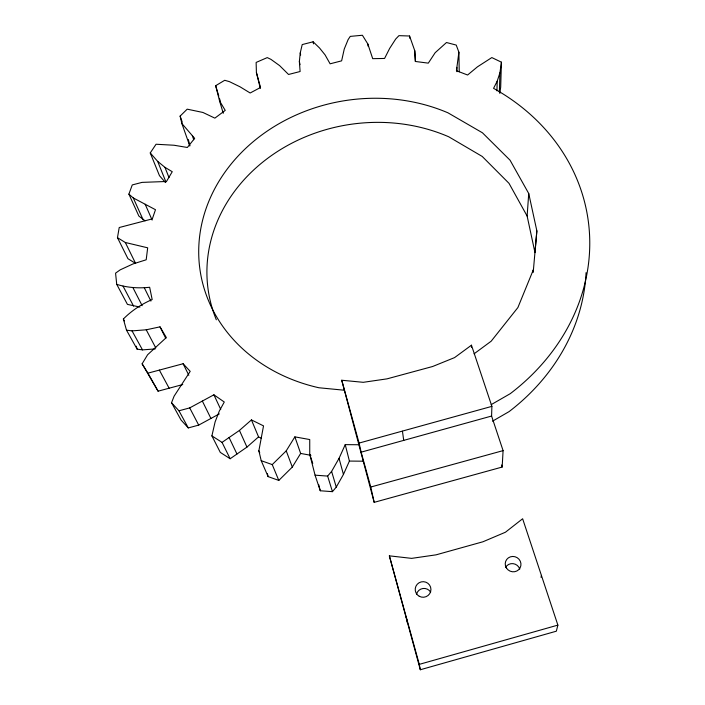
<?xml version="1.0" encoding="UTF-8"?>
<svg xmlns="http://www.w3.org/2000/svg" width="705" height="705" viewBox="0 0 705 705"><rect width="100%" height="100%" fill="white"/><g stroke="black" fill="none" stroke-linecap="round" stroke-linejoin="round"><path stroke-width="1.06" d="M496.946 90.848L497.192 81.207L499.933 72.791L501.431 62.19L491.826 57.572L477.452 66.834L467.591 75.012L456.443 70.729L458.893 52.188L456.232 45.076L446.485 42.52L435.161 52.708L428.305 63.142L415.289 61.458L414.76 50.698L409.561 36.008L398.942 35.655L395.708 39.022L389.654 48.425L384.577 58.453L372.707 58.656L367.834 43.992L362.405 35.25L350.262 36.387L348.111 39.612L344.26 49.024L341.625 60.85L330.107 63.811L325.075 54.884L319.515 47.975L313.126 41.789L302.216 44.574L300.242 52.91L299.369 61.467L300.11 71.513L288.548 74.474L279.585 65.591L270.923 59.352L267.248 57.607L256.126 62.437L256.409 72.544L260.348 88.425M499.378 92.179L499.933 72.791M501.431 62.19L500.691 87.147L499.81 93.395M491.588 416.047L491.887 406.353L471.46 345.194L454.558 357.611L432.606 366.512L387.01 378.858L363.251 382.313L341.74 380.242L374.179 502.348L502.163 467.054L503.088 450.627L491.588 416.047L361.145 452.169L370.76 487.023L374.179 502.348M528.732 193.514L536.858 230.861L534.98 252.619L527.128 216.038L528.732 193.514L510.041 160.176L482.449 132.796L447.975 112.826A169.685 146.464 -8.7 0 0 211.632 194.95A169.685 146.464 -8.7 0 0 318.924 387.759L344.049 390.2M533.156 271.892L533.332 269.804L517.884 307.565L491.173 341.202L474.077 353.813M533.218 272.2L536.858 230.861M117.462 237.673L125.323 242.494L135.607 263.423L127.949 258.7L117.462 237.673L119.215 227.53L152.333 218.876L155.488 209.711L133.263 197.938L128.892 194.148L132.258 184.93L142.04 182.383L166.477 181.485L172.249 171.712L164.952 167.332L157.682 161.392L150.253 152.95L156.052 144.243L174.012 145.239L187.363 147.477L194.65 138.347L181.872 123.534L180.119 116.096L187.186 109.16L202.925 112.465L214.866 118.14L225.23 110.385L219.546 100.868L215.677 85.702L224.71 80.291L229.433 81.639L240.052 86.821L250.16 92.998L260.524 87.473L256.409 72.544M541.052 577.342L541.396 575.377M359.101 444.749L345.23 444.635L349.407 461.07L343.45 474.421L336.267 487.102L332.443 491.667L320.273 490.759L315.064 475.17L309.751 454.328L309.733 439.55L294.875 436.862L300.647 453.438L292.311 467.062L278.801 480.422L268.103 476.606L261.202 460.682L258.867 450.768L263.529 425.882L251.447 419.916L239.444 430.42L222.049 442.379L211.897 435.875L215.104 421.916L219.317 411.059L224.278 402.017L213.906 394.8L189.707 407.895L178.955 410.795L171.535 402.74L174.1 396.184L190.2 371.359L183.115 363.736L147.935 373.156L142.128 363.824L147.609 354.747L166.327 337.554L160.009 326.847L146.235 329.799L132.038 330.883L126.495 330.151L123.357 319.012C131.562 310.711 141.458 304.146 152.174 299.546L149.654 287.27C138.638 288.486 127.332 287.702 116.73 284.362L115.567 273.152L120.194 269.848L133.051 263.917L146.191 259.793L147.68 247.816L125.323 242.494M557.875 625.115L556.342 631.195L420.312 669.75L389.354 555.84L411.614 558.369L436.087 554.835L482.943 541.775L505.432 532.231L522.634 518.757L557.875 625.115L419.281 664.366L420.312 669.75M315.064 475.17L327.64 476.087L331.606 471.398L339.043 458.356L345.23 444.635M497.192 81.207L493.562 88.345A221.449 191.399 -8.6 0 1 510.217 393.698L491.191 404.635M261.202 460.682L272.245 464.595L286.23 450.856L294.875 436.862M211.897 435.875L220.295 452.399L230.147 458.743L246.953 447.111L258.55 436.888L261.485 438.351M492.504 421.185L509.08 411.614A214.805 187.31 -8.6 0 0 586.066 272.641M171.535 402.74L181.07 420.057L188.288 427.926L198.695 425.106L219.317 413.888M361.145 452.169L359.083 443.075L491.887 406.353M370.76 487.023L503.088 450.627M142.128 363.824L158.087 391.178L182.745 384.551M126.495 330.151L137.114 349.16L142.498 349.883L155.206 348.922M349.407 461.07L362.837 461.193M116.73 284.362L127.438 304.384L139.969 307.089M300.647 453.438L310.931 455.324M128.892 194.148L138.876 216.065L145.071 220.815M165.411 182.48L159.48 175.695L150.253 152.95M147.935 373.156L158.087 391.178M527.128 216.038L509.01 183.335L482.22 156.448L448.741 136.788A164.609 143.362 -8.6 0 0 264.172 160.987A164.609 143.362 -8.6 0 0 216.329 319.797M123.357 319.012L124.424 320.942M132.038 330.883L142.498 349.883M178.955 410.795L188.288 427.926M159.356 370.099L169.138 388.208M123.04 286.107L133.58 306.102M146.235 329.799L155.761 347.891M189.707 407.895L198.695 425.106M132.91 287.614L142.181 305.688M160.009 326.847L165.772 338.321M144.305 287.772L150.914 301.097M183.115 363.736L188.825 375.289M222.049 442.379L230.147 458.743M202.353 401.057L210.927 418.453M229.099 437.532L236.959 454.029M213.906 394.8L220.744 409.438M133.263 197.938L143.133 219.784M239.444 430.42L246.953 447.111M145.177 204.247L152.13 220.057M258.867 450.768L259.74 452.795M251.447 419.916L258.55 436.888M272.245 464.595L278.801 480.422M157.682 161.392L165.948 182.022M164.952 167.332L168.98 177.554M286.23 450.856L292.311 467.062M181.872 123.534L189.751 145.856M180.119 116.096L182.278 122.221M192.35 135.677L193.743 139.705M501.484 465L502.163 467.054M309.751 454.328L312.747 463.405M327.64 476.087L332.443 491.667M219.546 100.868L223.265 113.285M331.606 471.398L336.267 487.102M215.677 85.702L218.797 96.162M219.422 98.259L220.357 101.397M136.276 346.19L137.114 349.16M341.74 380.242L359.083 443.075M389.354 555.84L419.281 664.366M339.043 458.356L343.45 474.421M318.713 484.67L320.273 490.759M188.376 139.564L189.856 145.82M267.415 473.707L268.103 476.606M406.195 616.937L407.455 623.088M299.369 61.467L300.004 64.675M300.242 52.91L300.656 55.06M313.126 41.789L313.496 43.869M402.449 431.231L403.736 440.519M367.834 43.992L368.089 46.169M409.561 36.008L409.72 38.202M414.76 50.698L415.483 61.564M456.884 67.389L456.972 71.698M458.893 52.188L459.237 71.795M471.46 345.194L471.469 347.292M416.54 594.165A7.72 7.667 1.6 0 1 430.632 592.138M505.547 567.463A7.79 7.508 27.3 0 1 519.77 569.085M419.255 596.28A7.861 7.79 -1 0 0 430.94 589.345A7.861 7.79 -1 0 0 419.034 582.788A7.861 7.79 -1 0 0 419.255 596.28M506.472 568.089A7.931 7.632 25.6 0 0 520.096 567.86A7.931 7.632 25.6 0 0 512.72 556.448A7.931 7.632 25.6 0 0 506.472 568.089"/></g></svg>
